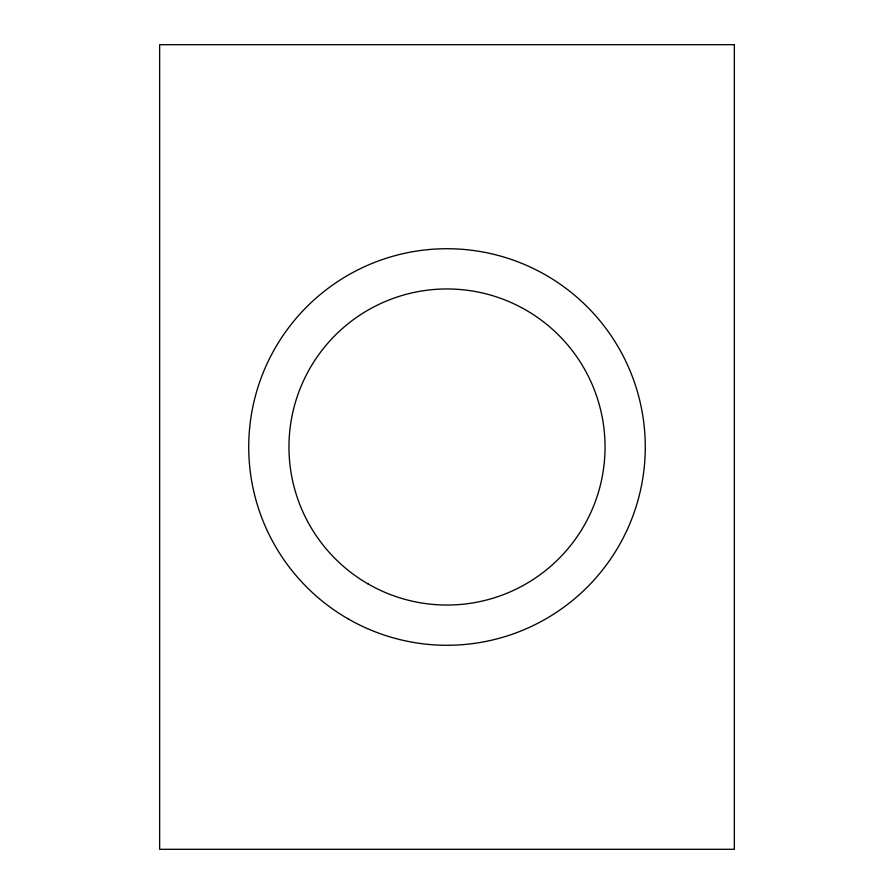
<?xml version="1.0" encoding="UTF-8"?>
<svg xmlns="http://www.w3.org/2000/svg" width="894" height="894" viewBox="0 0 894 894"><rect width="100%" height="100%" fill="white"/><g stroke="black" fill="none" stroke-linecap="round" stroke-linejoin="round"><path stroke-width="1.34" d="M734.354 44.7L159.646 44.7L159.646 849.3L734.354 849.3L734.354 44.7M347.867 618.715A198.278 198.278 0 0 0 645.278 447A198.278 198.278 0 0 0 347.867 275.285A198.278 198.278 0 0 0 347.867 618.715M367.982 583.871A158.048 158.048 0 0 0 605.048 447A158.048 158.048 0 0 0 367.982 310.129A158.048 158.048 0 0 0 367.982 583.871"/></g></svg>
